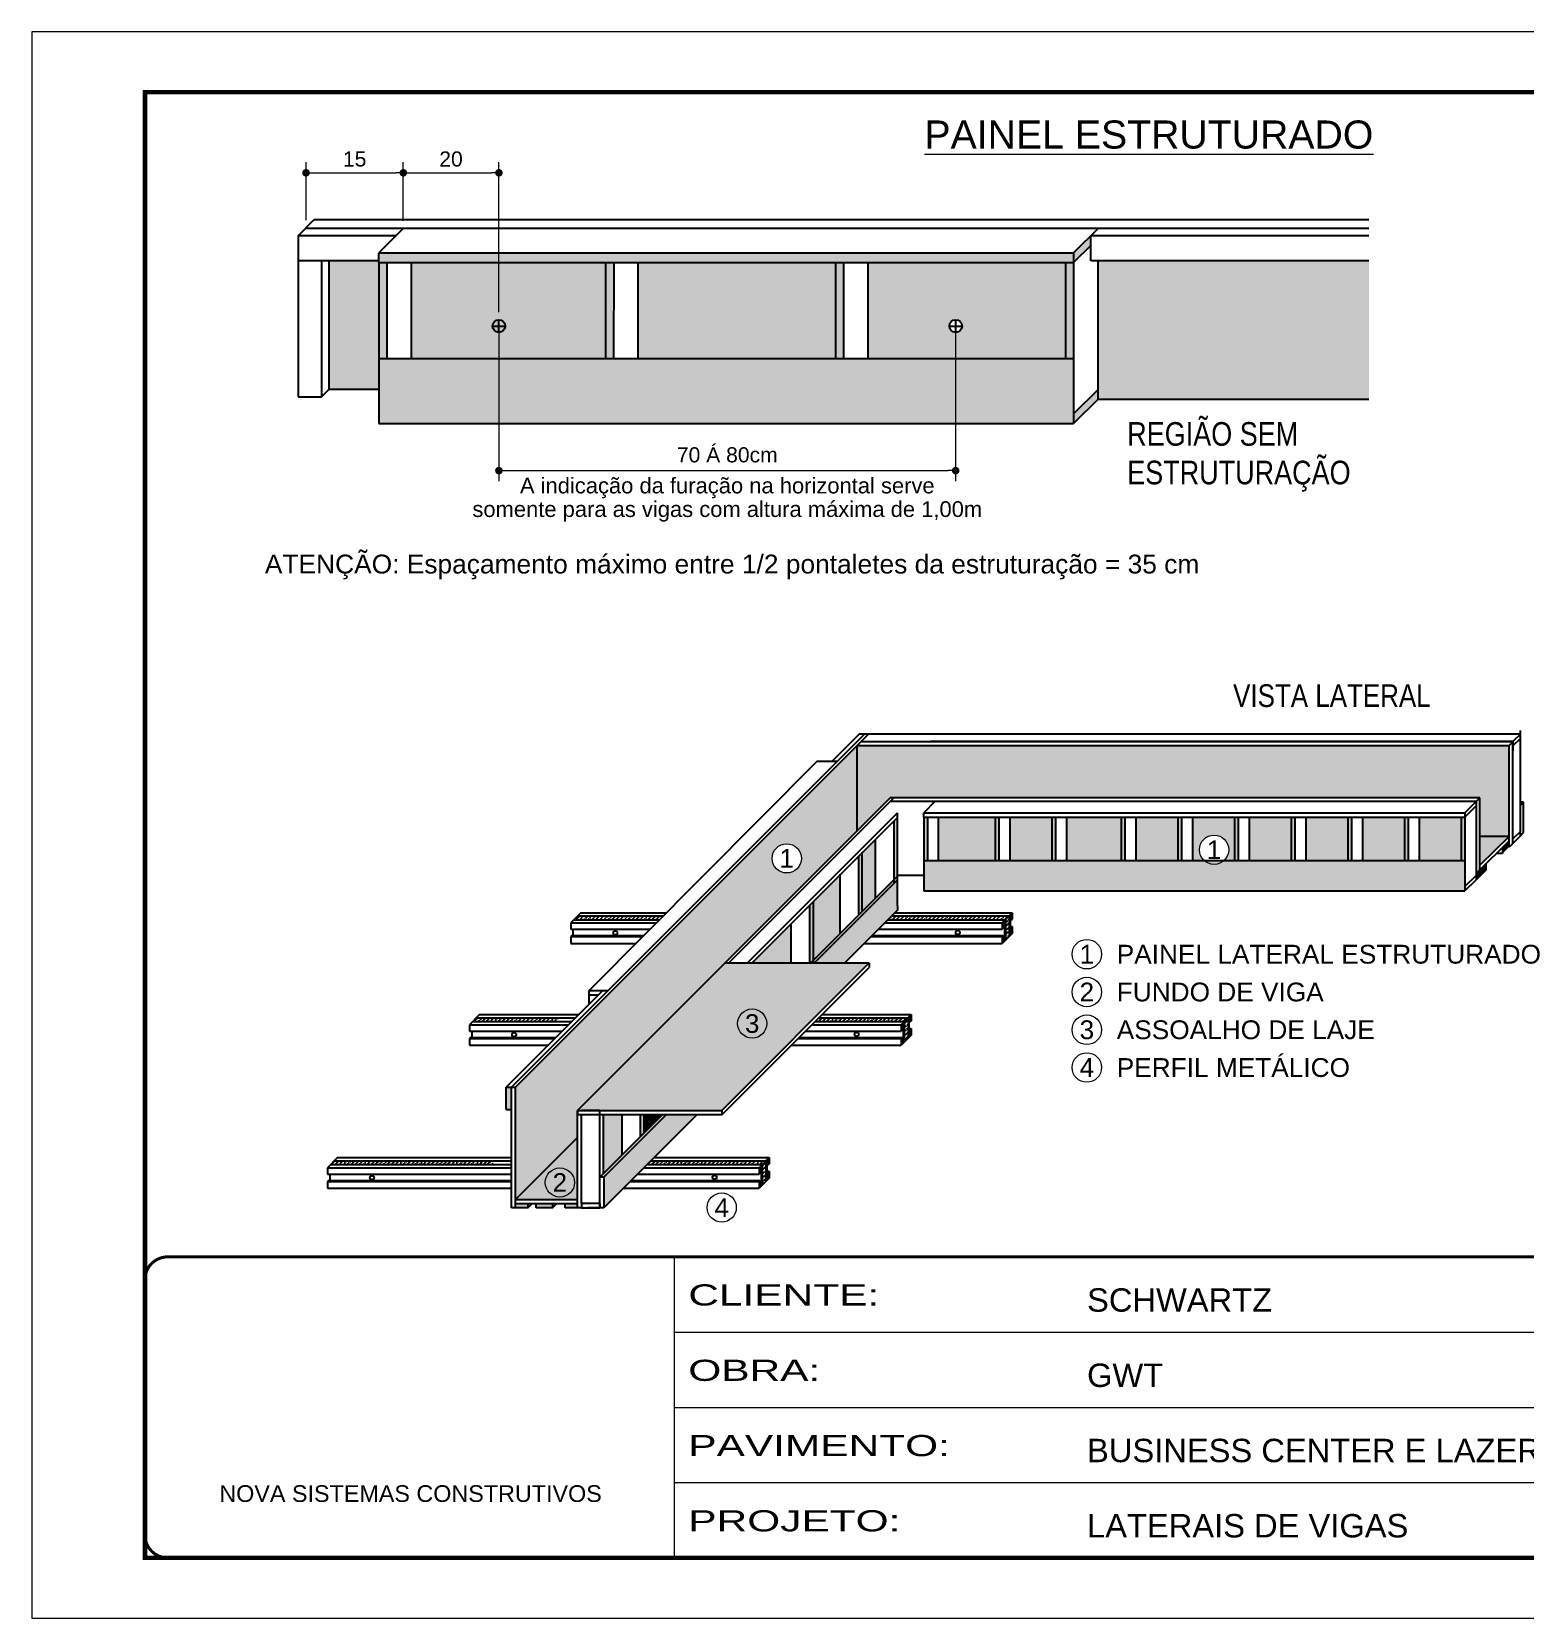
# Model space of a CAD drawing. Extents: x 2603 to 22413, y 1253 to 30260.
# Drawn here: x 17923 to 18912, y 28819 to 29869 of the extents above; entities that cross this region are included whole.
import ezdxf
from ezdxf.enums import TextEntityAlignment as Align

# ---------------------------------------------------------------- set-up
doc = ezdxf.new("R2010")
doc.units = 0
doc.linetypes.add('CONTINUO', pattern=[0])
doc.linetypes.add('DASHED', pattern=[0.75, 0.5, -0.25])
for name, color, linetype, lineweight in [('CARIMBO', 255, 'Continuous', 9), ('Demarcação 1', 251, 'Continuous', 9), ('Folhas', 255, 'Continuous', 9), ('SARRAFO DE PRESSAO', 251, 'DASHED', 9)]:
    doc.layers.add(name, color=color, linetype=linetype, lineweight=lineweight)
doc.layers.add('COTA', color=241, linetype='Continuous')
doc.layers.add('Demarcação 2', color=7, linetype='Continuous', lineweight=9, true_color=0xe0e0e0)
doc.styles.add('ARIAL', font='arial.ttf')
doc.styles.add('CESAR1', font='arial.ttf', dxfattribs={"oblique": 15})
doc.styles.get("Standard").update_dxf_attribs({"font": 'arial.ttf'})
doc.styles.add('Tecnologia', font='')
doc.styles.add('texto', font='ARIALN.TTF')
doc.styles.get('Tecnologia').set_extended_font_data('Forgotten Futurist')
doc.dimstyles.new('1x', dxfattribs={"dimtxt": 10, "dimasz": 5, "dimexe": 7, "dimexo": 5, "dimgap": 4, "dimtad": 1, "dimdec": 1, "dimdsep": 46, "dimtxsty": 'Standard', "dimblk": 'DOT', "dimcen": 0.09, "dimclrd": 4, "dimclre": 4, "dimclrt": 2, "dimadec": 0, "dimazin": 2, "dimtfac": 1, "dimtdec": 1, "dimtmove": 0, "dimatfit": 3, "dimldrblk": 'DOT', "dimfxl": 1, "dimtolj": 1, "dimtzin": 0, "dimlwd": 9, "dimlwe": 9, "dimarcsym": 0})
pattern_1 = [(45, (15701.884, 77508.4651), (0.99436891, 3.64601934), [4.6875, -0.9375, 0, -0.9375])]

# ---------------------------------------------------------------- blocks, each defined once
blk = doc.blocks.new('9999999999')
at = {"color": 30, "linetype": 'CONTINUO'}
for p, q in [((98564.6, 34230.2), (98564.6, 34429.4)), ((98564.6, 34379.6), (99584, 34379.6)), ((98564.6, 34329.8), (99488, 34329.8)), ((98564.6, 34280), (99488, 34280))]:
    blk.add_line(p, q, dxfattribs=at)
at = {"color": 30, "linetype": 'CONTINUO', "const_width": 2}
blk.add_lwpolyline([(99584, 34230.2), (99584, 34414.4, 0.414214), (99569, 34429.4), (98229, 34429.4, 0.414214), (98214, 34414.4), (98214, 34245.2, 0.414214), (98229, 34230.2), (99584, 34230.2)], format="xyb", dxfattribs=at)
at = {"layer": 'Folhas'}
blk.add_lwpolyline([(98139, 34190.2), (99624, 34190.2), (99624, 35240.2), (98139, 35240.2)], close=True, dxfattribs=at)
at = {"layer": 'Folhas', "color": 30, "const_width": 3}
blk.add_lwpolyline([(98214, 34230.2), (99584, 34230.2), (99584, 35200.2), (98214, 35200.2)], close=True, dxfattribs=at)
at = {"color": 7, "linetype": 'Continuous', "ltscale": 5, "style": 'ARIAL'}
for s, height, p in [('SCHWARTZ', 15.48, (98837.7, 34393.1)), ('GWT', 15.48, (98837.7, 34343.3)), ('BUSINESS CENTER E LAZER - PROJEÇÃO', 15.483, (98837.7, 34293.5)), ('NOVA SISTEMAS CONSTRUTIVOS', 11.059, (98263.2, 34267.2)), ('LATERAIS DE VIGAS', 15.483, (98837.7, 34243.7))]:
    blk.add_text(s, height=height, dxfattribs=at).set_placement(p)
at = {"layer": 'Folhas', "color": 7, "style": 'Tecnologia', "width": 1.5}
for s, p in [('CLIENTE:', (98573.7, 34397.2)), ('OBRA:', (98573.7, 34347.3)), ('PAVIMENTO:', (98573.7, 34297.5)), ('PROJETO:', (98573.7, 34247.7))]:
    blk.add_text(s, height=14, dxfattribs=at).set_placement(p)
blk = doc.blocks.new('_Dot')
at = {"color": 0, "linetype": 'ByBlock', "lineweight": -2}
blk.add_line((-0.5, 0), (-1, 0), dxfattribs=at)
at = {"color": 0, "linetype": 'ByBlock', "const_width": 0.5}
blk.add_lwpolyline([(-0.25, 0, 1), (0.25, 0, 1)], format="xyb", close=True, dxfattribs=at)
blk = doc.blocks.new('*D651')
at = {"layer": 'COTA', "color": 4, "lineweight": 9, "transparency": 16777216}
for p, q in [((18104.5, 29744.4), (18104.5, 29782.8)), ((18168.9, 29744), (18168.9, 29782.8)), ((18109.5, 29775.8), (18163.9, 29775.8))]:
    blk.add_line(p, q, dxfattribs=at)
at = {"layer": 'Defpoints', "color": 0, "transparency": 16777216}
for p in [(18168.9, 29775.8), (18104.5, 29739.4), (18168.9, 29739)]:
    blk.add_point(p, dxfattribs=at)
at = {"layer": 'COTA', "color": 4, "lineweight": 9, "transparency": 16777216, "xscale": 5, "yscale": 5, "zscale": 5, "rotation": 180}
blk.add_blockref('_Dot', (18104.5, 29775.8), dxfattribs=at)
at = {"layer": 'COTA', "color": 4, "lineweight": 9, "transparency": 16777216, "xscale": 5, "yscale": 5, "zscale": 5}
blk.add_blockref('_Dot', (18168.9, 29775.8), dxfattribs=at)
at = {"layer": 'COTA', "color": 2, "transparency": 16777216, "insert": (18136.7, 29784.9), "char_height": 10, "attachment_point": 5}
blk.add_mtext('\\A1;15', dxfattribs=at)
blk = doc.blocks.new('*D652')
at = {"layer": 'COTA', "color": 4, "lineweight": 9, "transparency": 16777216}
for p, q in [((18168.9, 29744), (18168.9, 29782.8)), ((18232.2, 29683.5), (18232.2, 29782.8)), ((18173.9, 29775.8), (18227.2, 29775.8))]:
    blk.add_line(p, q, dxfattribs=at)
at = {"layer": 'Defpoints', "color": 0, "transparency": 16777216}
for p in [(18232.2, 29775.8), (18168.9, 29739), (18232.2, 29678.5)]:
    blk.add_point(p, dxfattribs=at)
at = {"layer": 'COTA', "color": 4, "lineweight": 9, "transparency": 16777216, "xscale": 5, "yscale": 5, "zscale": 5, "rotation": 180}
blk.add_blockref('_Dot', (18168.9, 29775.8), dxfattribs=at)
at = {"layer": 'COTA', "color": 4, "lineweight": 9, "transparency": 16777216, "xscale": 5, "yscale": 5, "zscale": 5}
blk.add_blockref('_Dot', (18232.2, 29775.8), dxfattribs=at)
at = {"layer": 'COTA', "color": 2, "transparency": 16777216, "insert": (18200.5, 29784.9), "char_height": 10, "attachment_point": 5}
blk.add_mtext('\\A1;20', dxfattribs=at)
blk = doc.blocks.new('*D653')
at = {"layer": 'COTA', "color": 4, "lineweight": 9, "transparency": 16777216}
for p, q in [((18232.2, 29673.5), (18232.2, 29571.7)), ((18534.6, 29673.5), (18534.6, 29571.7)), ((18237.2, 29578.7), (18529.6, 29578.7))]:
    blk.add_line(p, q, dxfattribs=at)
at = {"layer": 'Defpoints', "color": 0, "transparency": 16777216}
for p in [(18232.2, 29678.5), (18534.6, 29678.5), (18534.6, 29578.7)]:
    blk.add_point(p, dxfattribs=at)
at = {"layer": 'COTA', "color": 4, "lineweight": 9, "transparency": 16777216, "xscale": 5, "yscale": 5, "zscale": 5, "rotation": 180}
blk.add_blockref('_Dot', (18232.2, 29578.7), dxfattribs=at)
at = {"layer": 'COTA', "color": 4, "lineweight": 9, "transparency": 16777216, "xscale": 5, "yscale": 5, "zscale": 5}
blk.add_blockref('_Dot', (18534.6, 29578.7), dxfattribs=at)
at = {"layer": 'COTA', "color": 2, "transparency": 16777216, "insert": (18383.4, 29589.1), "char_height": 10, "attachment_point": 5}
blk.add_mtext('\\A1;70 Á 80cm', dxfattribs=at)

msp = doc.modelspace()

# ---------------------------------------------------------------- hatches: boundary and pattern name
for points in [[(18624.07, 29727.79), (18624.07, 29734.17), (18612.72, 29722.91), (18612.72, 29716.54)], [(18455.12, 29652.83), (18460.45, 29652.83), (18460.45, 29716.54), (18455.12, 29716.54)], [(18900.98, 29329.48), (18900.98, 29333.67), (18896.75, 29329.48), (18896.75, 29325.29)], [(18885.81, 29318.63), (18879.83, 29312.7), (18879.83, 29308.51), (18885.81, 29314.44)], [(18240.58, 29170.66), (18236.92, 29170.66), (18236.92, 29155.8), (18240.58, 29155.8)]]:
    msp.add_hatch(color=256).paths.add_polyline_path(points)
at = {"linetype": 'ByBlock', "ltscale": 2}
for points in [[(18152.56, 29652.83), (18157.88, 29652.83), (18157.88, 29716.43), (18152.56, 29716.43)], [(18612.72, 29722.91), (18152.67, 29722.91), (18152.67, 29716.54), (18612.72, 29716.54)], [(18302.74, 29652.83), (18308.06, 29652.83), (18308.06, 29716.43), (18302.74, 29716.43)], [(18910.61, 29359.27), (18908.59, 29359.27), (18908.59, 29357.03)], [(18493.69, 29305.33), (18496.04, 29307.69), (18496.04, 29349.13), (18493.69, 29346.77)], [(18513.34, 29320.57), (18515.78, 29320.57), (18515.78, 29349.29), (18513.34, 29349.29)], [(18560.62, 29320.57), (18563.05, 29320.57), (18563.05, 29349.29), (18560.62, 29349.29)], [(18598.15, 29320.57), (18600.59, 29320.57), (18600.59, 29349.29), (18598.15, 29349.29)], [(18644.08, 29320.57), (18646.52, 29320.57), (18646.52, 29349.29), (18644.08, 29349.29)], [(18681.61, 29320.57), (18684.05, 29320.57), (18684.05, 29349.29), (18681.61, 29349.29)], [(18719.15, 29320.57), (18721.59, 29320.57), (18721.59, 29349.29), (18719.15, 29349.29)], [(18756.68, 29320.57), (18759.12, 29320.57), (18759.12, 29349.29), (18756.68, 29349.29)], [(18794.21, 29320.57), (18796.65, 29320.57), (18796.65, 29349.29), (18794.22, 29349.29)], [(18831.75, 29320.57), (18834.19, 29320.57), (18834.19, 29349.29), (18831.75, 29349.29)], [(18869.28, 29320.57), (18871.72, 29320.57), (18871.72, 29349.29), (18869.28, 29349.29)], [(18470.35, 29284.47), (18472.7, 29286.83), (18472.7, 29326.12), (18470.35, 29323.77)], [(18493.8, 29305.44), (18493.8, 29307.92), (18440.4, 29254.52), (18440.4, 29252.63), (18440.99, 29252.63)], [(18440.29, 29293.38), (18437.94, 29291.03), (18437.94, 29252.53), (18440.29, 29252.53)], [(18343.13, 29152.5), (18340.56, 29152.5), (18299.1, 29111.05), (18301.67, 29111.05)], [(18325.92, 29137.86), (18328.27, 29140.21), (18328.27, 29152.4), (18325.92, 29152.4)]]:
    msp.add_hatch(color=256, dxfattribs=at).paths.add_polyline_path(points)
h = msp.add_hatch(color=256)
h.paths.add_polyline_path([(18612.72, 29616.28), (18612.72, 29609.91), (18628.95, 29626), (18628.95, 29632.38)])
h.paths.add_polyline_path([(18607.4, 29652.82), (18612.72, 29652.82), (18612.72, 29716.54), (18607.4, 29716.54)])
at = {"linetype": 'Continuous', "ltscale": 1.5}
h = msp.add_hatch(dxfattribs=at)
h.set_pattern_fill('ANSI36', color=256, scale=15, style=0)
h.set_pattern_definition(pattern_1)
h.paths.add_polyline_path([(18284.35, 29283.95), (18281.85, 29281.45), (18338.41, 29281.45), (18340.9, 29283.95)])
h = msp.add_hatch(dxfattribs=at)
h.set_pattern_fill('ANSI36', color=256, scale=15, style=0)
h.set_pattern_definition(pattern_1)
h.paths.add_polyline_path([(18570.04, 29283.95), (18492.31, 29283.95), (18489.8, 29281.45), (18567.54, 29281.45)])
h.paths.add_polyline_path([(18570.04, 29283.95), (18567.54, 29281.45), (18567.54, 29267.84), (18570.04, 29270.34)])
h = msp.add_hatch(dxfattribs=at)
h.set_pattern_fill('ANSI36', color=256, scale=15, style=0)
h.set_pattern_definition(pattern_1)
h.paths.add_polyline_path([(18217.37, 29216.58), (18214.87, 29214.08), (18271.43, 29214.08), (18273.92, 29216.58)])
h = msp.add_hatch(dxfattribs=at)
h.set_pattern_fill('ANSI36', color=256, scale=15, style=0)
h.set_pattern_definition(pattern_1)
h.paths.add_polyline_path([(18503.06, 29216.58), (18500.56, 29214.08), (18500.56, 29200.47), (18503.06, 29202.97)])
h.paths.add_polyline_path([(18444.06, 29216.58), (18441.55, 29214.08), (18500.56, 29214.08), (18503.06, 29216.58)])
h = msp.add_hatch(dxfattribs=at)
h.set_pattern_fill('ANSI36', color=256, scale=15, style=0)
h.set_pattern_definition(pattern_1)
h.paths.add_polyline_path([(18123.3, 29121.96), (18120.79, 29119.46), (18228.26, 29119.46), (18228.26, 29121.96)])
h = msp.add_hatch(dxfattribs=at)
h.set_pattern_fill('ANSI36', color=256, scale=15, style=0)
h.set_pattern_definition(pattern_1)
h.paths.add_polyline_path([(18408.99, 29121.96), (18406.48, 29119.46), (18406.48, 29105.84), (18408.99, 29108.35)])
h.paths.add_polyline_path([(18332.88, 29121.96), (18330.38, 29119.46), (18406.48, 29119.46), (18408.99, 29121.96)])
at = {"linetype": 'ByBlock', "ltscale": 2}
h = msp.add_hatch(color=256, dxfattribs=at)
h.paths.add_polyline_path([(18251.37, 29093.67), (18243.15, 29093.67), (18243.15, 29090.75), (18251.37, 29090.75)])
h.paths.add_polyline_path([(18267.67, 29093.67), (18256.88, 29093.67), (18256.88, 29090.75), (18267.67, 29090.75)])
h.paths.add_polyline_path([(18284.22, 29093.67), (18276, 29093.67), (18276, 29090.75), (18284.22, 29090.75)])
at = {"layer": 'Demarcação 1'}
h = msp.add_hatch(color=256, dxfattribs=at)
h.paths.add_polyline_path([(18262.88, 29107.57, 1), (18282.24, 29107.57, 1)], flags=17)
h.paths.add_polyline_path([(18284.22, 29155.27), (18469.26, 29340.31), (18469.26, 29396.78), (18469.26, 29396.78), (18243.15, 29170.67), (18243.15, 29096.24), (18284.22, 29137.3)])
h.paths.add_polyline_path([(18413.08, 29322.1, -1), (18432.43, 29322.1, -1)], flags=16)
h.paths.add_polyline_path([(18264.68, 29098.31), (18280.44, 29098.31), (18280.44, 29116.87), (18264.68, 29116.87)], flags=24)
h.paths.add_polyline_path([(18414.88, 29312.85), (18430.63, 29312.85), (18430.63, 29331.41), (18414.88, 29331.41)], flags=24)
for points in [[(18469.26, 29340.31), (18491.2, 29362.25), (18881.76, 29362.25), (18881.76, 29336.62), (18900.98, 29336.62), (18900.98, 29396.78), (18469.26, 29396.78)], [(18881.76, 29336.62), (18881.76, 29317.57), (18900.98, 29336.62)]]:
    msp.add_hatch(color=256, dxfattribs=at).paths.add_polyline_path(points)
h = msp.add_hatch(color=256, dxfattribs=at)
h.paths.add_polyline_path([(18243.15, 29096.24), (18284.22, 29096.24), (18284.22, 29137.3)])
h.paths.add_polyline_path([(18262.88, 29107.57, -1), (18282.24, 29107.57, -1)], flags=16)
h.paths.add_polyline_path([(18264.68, 29098.31), (18280.44, 29098.31), (18280.44, 29116.87), (18264.68, 29116.87)], flags=24)
at = {"layer": 'Demarcação 2'}
for points in [[(18152.67, 29716.54), (18152.67, 29716.54), (18152.67, 29716.54), (18152.67, 29717.6), (18119.67, 29717.6), (18119.67, 29632.38), (18152.67, 29632.38)], [(18174.22, 29652.83), (18302.85, 29652.83), (18302.85, 29716.54), (18174.22, 29716.54)], [(18324.4, 29652.83), (18455.12, 29652.83), (18455.12, 29716.54), (18324.4, 29716.54)], [(18628.95, 29717.6), (18628.95, 29626), (18808.22, 29626), (18808.22, 29717.6)], [(18612.72, 29652.82), (18152.67, 29652.83), (18152.67, 29616.29), (18152.67, 29609.91), (18612.72, 29609.91)], [(18523.31, 29320.57), (18560.72, 29320.57), (18560.72, 29349.39), (18523.31, 29349.39)], [(18570.59, 29320.57), (18598.26, 29320.57), (18598.26, 29349.39), (18570.59, 29349.39)], [(18608.12, 29320.57), (18644.19, 29320.57), (18644.19, 29349.39), (18608.12, 29349.39)], [(18654.05, 29320.57), (18681.72, 29320.57), (18681.72, 29349.39), (18654.05, 29349.39)], [(18729.12, 29320.57), (18756.79, 29320.57), (18756.79, 29349.39), (18729.12, 29349.39)], [(18766.66, 29320.57), (18794.32, 29320.57), (18794.32, 29349.39), (18766.66, 29349.39)], [(18804.19, 29320.57), (18831.86, 29320.57), (18831.86, 29349.39), (18804.19, 29349.39)], [(18841.72, 29320.57), (18869.39, 29320.57), (18869.39, 29349.39), (18841.72, 29349.39)], [(18472.81, 29286.93), (18481.48, 29295.6), (18481.48, 29334.56), (18472.81, 29325.89)], [(18871.83, 29320.57), (18712.16, 29320.57, -0.3830345), (18699.23, 29320.57), (18513.45, 29320.57), (18513.45, 29300.57), (18871.83, 29300.57)], [(18440.4, 29254.52), (18458.14, 29272.26), (18458.14, 29311.22), (18440.4, 29293.48)], [(18496.15, 29290.71), (18496.15, 29307.79), (18440.99, 29252.63), (18460.99, 29252.63), (18496.14, 29287.79)], [(18399.55, 29252.63), (18425.73, 29252.63), (18425.73, 29278.81)], [(18301.46, 29113.4), (18313.7, 29125.65), (18313.7, 29152.5), (18301.46, 29152.5)], [(18363.43, 29152.5), (18357.94, 29152.5), (18343.13, 29152.5), (18301.67, 29111.05), (18301.67, 29090.75)], [(18328.38, 29140.32), (18340.56, 29152.5), (18328.38, 29152.5)]]:
    msp.add_hatch(color=256, dxfattribs=at).paths.add_polyline_path(points)
h = msp.add_hatch(color=256, dxfattribs=at)
h.paths.add_polyline_path([(18530.45, 29674.36, -1), (18538.81, 29674.36, -1)], flags=16)
h.paths.add_polyline_path([(18476.67, 29652.83), (18607.4, 29652.82), (18607.4, 29716.54), (18476.67, 29716.54)])
h = msp.add_hatch(color=256, dxfattribs=at)
h.paths.add_polyline_path([(18715.37, 29327.77, -1), (18696.02, 29327.77, -1)], flags=16)
h.paths.add_polyline_path([(18697.82, 29318.52), (18713.57, 29318.52), (18713.57, 29337.07), (18697.82, 29337.07)], flags=24)
h.paths.add_polyline_path([(18691.59, 29320.57), (18719.25, 29320.57), (18719.25, 29349.39), (18691.59, 29349.39)])
h = msp.add_hatch(color=256, dxfattribs=at)
h.paths.add_polyline_path([(18284.22, 29155.27), (18286.78, 29155.27), (18299.1, 29155.27), (18379.86, 29155.27), (18477.22, 29252.63), (18381.58, 29252.63)])
h.paths.add_polyline_path([(18391.96, 29203.25), (18407.82, 29203.25), (18407.82, 29222.14), (18391.96, 29222.14)], flags=24)

# ---------------------------------------------------------------- linework, layer by layer
at = {"linetype": 'ByBlock', "ltscale": 2}
for p, q in [((18099.24, 29734.17), (18109.68, 29744.61)), ((18168.89, 29739.01), (18152.67, 29722.91)), ((18628.95, 29739.01), (18612.72, 29722.91)), ((18099.24, 29734.17), (18099.24, 29717.6)), ((18624.07, 29727.79), (18612.72, 29716.54)), ((18624.07, 29717.6), (18624.07, 29734.17)), ((18099.24, 29717.6), (18099.24, 29627.54)), ((18114.84, 29717.6), (18114.84, 29627.54)), ((18119.67, 29717.6), (18119.67, 29632.38)), ((18152.67, 29722.91), (18612.72, 29722.91)), ((18152.67, 29716.54), (18152.67, 29722.91)), ((18152.67, 29716.54), (18152.67, 29609.91)), ((18152.67, 29716.54), (18152.67, 29616.29)), ((18152.67, 29716.54), (18612.72, 29716.54)), ((18157.99, 29716.54), (18157.99, 29652.83)), ((18174.22, 29652.83), (18174.22, 29716.54)), ((18302.85, 29716.54), (18302.85, 29652.83)), ((18308.18, 29716.54), (18308.17, 29652.83)), ((18324.4, 29652.83), (18324.4, 29716.54)), ((18455.12, 29716.54), (18455.12, 29652.83)), ((18460.45, 29716.54), (18460.45, 29652.83)), ((18476.67, 29652.83), (18476.67, 29716.54)), ((18607.4, 29716.54), (18607.4, 29652.82)), ((18612.72, 29722.91), (18612.72, 29609.91)), ((18628.95, 29626), (18628.95, 29717.6)), ((18114.84, 29627.54), (18119.67, 29632.38)), ((18152.67, 29632.38), (18119.67, 29632.38)), ((18152.67, 29632.38), (18119.67, 29632.38)), ((18628.95, 29632.38), (18612.72, 29616.28)), ((18628.95, 29626), (18612.72, 29609.91)), ((18908.59, 29401.48), (18903.54, 29396.47)), ((18384.15, 29252.63), (18493.76, 29362.25)), ((18520.87, 29359.68), (18513.45, 29352.31)), ((18879.26, 29359.68), (18871.83, 29352.31)), ((18879.26, 29359.68), (18881.76, 29362.25)), ((18879.26, 29359.68), (18879.26, 29307.94)), ((18908.59, 29357.03), (18910.61, 29359.27)), ((18910.61, 29359.27), (18908.59, 29359.27)), ((18910.61, 29339.27), (18910.61, 29359.27)), ((18496.15, 29290.71), (18496.15, 29349.23)), ((18513.45, 29352.31), (18871.83, 29352.31)), ((18513.45, 29349.39), (18513.45, 29352.31)), ((18513.45, 29349.39), (18871.83, 29349.39)), ((18513.45, 29349.39), (18513.45, 29300.57)), ((18513.45, 29349.39), (18513.45, 29320.57)), ((18515.88, 29349.39), (18515.88, 29320.57)), ((18523.31, 29320.57), (18523.31, 29349.39)), ((18560.72, 29349.39), (18560.72, 29320.57)), ((18563.16, 29349.39), (18563.16, 29320.57)), ((18570.59, 29320.57), (18570.59, 29349.39)), ((18598.26, 29349.39), (18598.26, 29320.57)), ((18600.69, 29349.39), (18600.69, 29320.57)), ((18608.12, 29320.57), (18608.12, 29349.39)), ((18644.19, 29349.39), (18644.19, 29320.57)), ((18646.63, 29349.39), (18646.63, 29320.57)), ((18654.05, 29320.57), (18654.05, 29349.39)), ((18681.72, 29349.39), (18681.72, 29320.57)), ((18684.16, 29349.39), (18684.16, 29320.57)), ((18691.59, 29320.57), (18691.59, 29349.39)), ((18719.25, 29349.39), (18719.25, 29320.57)), ((18721.69, 29349.39), (18721.69, 29320.57)), ((18729.12, 29320.57), (18729.12, 29349.39)), ((18756.79, 29349.39), (18756.79, 29320.57)), ((18759.23, 29349.39), (18759.23, 29320.57)), ((18766.66, 29320.57), (18766.66, 29349.39)), ((18794.32, 29349.39), (18794.32, 29320.57)), ((18796.76, 29349.39), (18796.76, 29320.57)), ((18804.19, 29320.57), (18804.19, 29349.39)), ((18831.86, 29349.39), (18831.86, 29320.57)), ((18834.29, 29349.39), (18834.29, 29320.57)), ((18841.72, 29320.57), (18841.72, 29349.39)), ((18869.39, 29349.39), (18869.39, 29320.57)), ((18879.26, 29356.76), (18871.83, 29349.39)), ((18871.83, 29352.31), (18871.83, 29349.39)), ((18871.83, 29349.39), (18871.83, 29300.57)), ((18493.8, 29305.44), (18493.8, 29346.88)), ((18908.59, 29337.03), (18900.98, 29329.48)), ((18908.59, 29337.03), (18910.61, 29339.27)), ((18481.48, 29295.6), (18481.48, 29334.56)), ((18470.46, 29284.58), (18470.46, 29323.87)), ((18472.81, 29286.93), (18472.81, 29326.23)), ((18496.15, 29310.27), (18438.51, 29252.63)), ((18458.14, 29272.26), (18458.14, 29311.55)), ((18513.45, 29310.86), (18496.15, 29310.86)), ((18879.26, 29310.86), (18871.83, 29303.49)), ((18879.26, 29307.94), (18871.83, 29300.57)), ((18885.81, 29314.44), (18875.43, 29304.14)), ((18881.76, 29310.42), (18879.26, 29307.94)), ((18286.42, 29286.02), (18342.96, 29286.02)), ((18438.05, 29252.63), (18438.05, 29291.13)), ((18440.4, 29252.63), (18440.4, 29293.48)), ((18494.38, 29286.02), (18572.11, 29286.02)), ((18496.15, 29290.71), (18496.14, 29287.79)), ((18279.78, 29279.38), (18279.78, 29275.19)), ((18279.78, 29279.38), (18323.02, 29279.38)), ((18279.78, 29279.38), (18336.36, 29279.38)), ((18279.78, 29275.19), (18332.19, 29275.19)), ((18281.22, 29275.19), (18281.22, 29270.96)), ((18281.85, 29281.45), (18338.41, 29281.45)), ((18284.35, 29283.95), (18340.9, 29283.95)), ((18483.54, 29275.19), (18565.47, 29275.19)), ((18487.74, 29279.38), (18565.47, 29279.38)), ((18489.8, 29281.45), (18567.54, 29281.45)), ((18492.31, 29283.95), (18570.04, 29283.95)), ((18565.47, 29279.38), (18565.47, 29275.19)), ((18566.11, 29279.1), (18566.11, 29275.83)), ((18566.91, 29279.91), (18566.91, 29267.98)), ((18567.54, 29281.45), (18567.54, 29267.84)), ((18570.04, 29283.95), (18570.04, 29270.34)), ((18570.67, 29283.66), (18570.67, 29271.74)), ((18570.67, 29281.21), (18571.49, 29281.21)), ((18570.67, 29276.96), (18572.11, 29276.96)), ((18570.67, 29276.34), (18571.49, 29276.34)), ((18571.49, 29284.48), (18571.49, 29281.21)), ((18571.49, 29276.34), (18571.49, 29272.56)), ((18279.78, 29270.32), (18327.35, 29270.32)), ((18279.78, 29265.77), (18309.49, 29265.77)), ((18279.78, 29265.77), (18322.82, 29265.77)), ((18280.42, 29270.96), (18327.98, 29270.96)), ((18474.12, 29265.77), (18565.47, 29265.77)), ((18478.67, 29270.32), (18565.47, 29270.32)), ((18479.31, 29270.96), (18566.11, 29270.96)), ((18566.11, 29267.98), (18566.91, 29267.98)), ((18570.67, 29272.56), (18571.49, 29272.56)), ((18477.34, 29252.63), (18477.34, 29249.87)), ((18291.92, 29225.66), (18291.92, 29234.68)), ((18291.92, 29231.76), (18298.02, 29231.76)), ((18212.8, 29212.01), (18256.04, 29212.01)), ((18212.8, 29212.01), (18278.27, 29212.01)), ((18212.8, 29212.01), (18212.8, 29207.82)), ((18214.87, 29214.08), (18280.33, 29214.08)), ((18217.37, 29216.58), (18282.84, 29216.58)), ((18219.44, 29218.65), (18284.91, 29218.65)), ((18439.46, 29212.01), (18498.49, 29212.01)), ((18441.53, 29214.08), (18500.56, 29214.08)), ((18444.04, 29216.58), (18503.06, 29216.58)), ((18446.11, 29218.65), (18505.13, 29218.65)), ((18498.49, 29212.01), (18498.49, 29207.82)), ((18499.13, 29211.73), (18499.13, 29208.46)), ((18499.93, 29212.54), (18499.93, 29200.62)), ((18500.56, 29214.08), (18500.56, 29200.47)), ((18503.06, 29216.58), (18503.06, 29202.97)), ((18503.69, 29216.29), (18503.69, 29204.37)), ((18503.69, 29213.84), (18504.51, 29213.84)), ((18504.51, 29217.11), (18504.51, 29213.84)), ((18212.8, 29207.82), (18274.07, 29207.82)), ((18212.8, 29202.95), (18269.2, 29202.95)), ((18213.44, 29203.59), (18269.84, 29203.59)), ((18214.24, 29207.82), (18214.24, 29203.59)), ((18430.4, 29202.95), (18498.49, 29202.95)), ((18431.04, 29203.59), (18499.13, 29203.59)), ((18435.27, 29207.82), (18498.49, 29207.82)), ((18499.13, 29200.62), (18499.93, 29200.62)), ((18503.69, 29209.59), (18505.13, 29209.59)), ((18503.69, 29208.97), (18504.51, 29208.97)), ((18503.69, 29205.19), (18504.51, 29205.19)), ((18504.51, 29208.97), (18504.51, 29205.19)), ((18212.8, 29198.4), (18242.51, 29198.4)), ((18212.8, 29198.4), (18264.65, 29198.4)), ((18425.85, 29198.4), (18498.49, 29198.4)), ((18236.92, 29155.8), (18236.92, 29170.66)), ((18240.58, 29170.67), (18243.15, 29170.67)), ((18236.92, 29155.8), (18240.58, 29155.8)), ((18284.22, 29155.27), (18286.78, 29155.27)), ((18290, 29152.5), (18357.94, 29152.5)), ((18299.1, 29093.67), (18299.1, 29152.5)), ((18301.46, 29113.4), (18301.46, 29152.37)), ((18313.7, 29125.65), (18313.7, 29152.5)), ((18326.02, 29137.97), (18326.02, 29152.5)), ((18328.38, 29140.32), (18328.38, 29152.5)), ((18379.86, 29155.27), (18379.86, 29152.5)), ((18118.72, 29117.39), (18214.93, 29117.39)), ((18118.72, 29117.39), (18240.58, 29117.39)), ((18118.72, 29117.39), (18118.72, 29113.2)), ((18120.79, 29119.46), (18240.58, 29119.46)), ((18123.3, 29121.96), (18240.58, 29121.96)), ((18125.37, 29124.03), (18240.58, 29124.03)), ((18328.31, 29117.39), (18404.41, 29117.39)), ((18330.38, 29119.46), (18406.48, 29119.46)), ((18332.88, 29121.96), (18408.99, 29121.96)), ((18334.95, 29124.03), (18411.06, 29124.03)), ((18404.41, 29117.39), (18404.41, 29113.2)), ((18405.05, 29117.11), (18405.05, 29113.83)), ((18405.86, 29117.92), (18405.86, 29105.99)), ((18406.48, 29119.46), (18406.48, 29105.84)), ((18408.99, 29121.96), (18408.99, 29108.35)), ((18409.61, 29121.67), (18409.61, 29109.75)), ((18409.61, 29119.21), (18410.43, 29119.21)), ((18410.43, 29122.49), (18410.43, 29119.21)), ((18118.72, 29113.2), (18240.58, 29113.2)), ((18118.72, 29108.33), (18240.58, 29108.33)), ((18119.36, 29108.96), (18240.58, 29108.96)), ((18120.17, 29113.2), (18120.17, 29108.96)), ((18319.25, 29108.33), (18404.41, 29108.33)), ((18319.89, 29108.96), (18405.05, 29108.96)), ((18324.12, 29113.2), (18404.41, 29113.2)), ((18409.61, 29114.97), (18411.06, 29114.97)), ((18409.61, 29114.34), (18410.43, 29114.34)), ((18409.61, 29110.57), (18410.43, 29110.57)), ((18410.43, 29114.34), (18410.43, 29110.57)), ((18118.72, 29103.78), (18214.93, 29103.78)), ((18118.72, 29103.78), (18240.58, 29103.78)), ((18314.7, 29103.78), (18404.41, 29103.78)), ((18405.05, 29105.99), (18405.86, 29105.99)), ((18299.1, 29093.67), (18299.1, 29090.75))]:
    msp.add_line(p, q, dxfattribs=at)
for p, q in [((18808.22, 29739.01), (18104.07, 29739.01)), ((18808.22, 29744.61), (18109.68, 29744.61)), ((18164.02, 29734.17), (18099.24, 29734.17)), ((18808.22, 29734.17), (18624.07, 29734.17)), ((18152.67, 29717.6), (18099.24, 29717.6)), ((18808.22, 29717.6), (18624.07, 29717.6)), ((18152.54, 29652.83), (18612.72, 29652.82)), ((18099.24, 29627.54), (18114.84, 29627.54)), ((18152.67, 29609.91), (18612.72, 29609.91)), ((18474.31, 29404.4), (18240.58, 29170.67)), ((18476.88, 29404.4), (18243.15, 29170.67)), ((18470.65, 29404.4), (18452.56, 29386.3)), ((18908.59, 29404.4), (18470.65, 29404.4)), ((18908.59, 29404.4), (18903.54, 29399.35)), ((18908.59, 29339.27), (18908.59, 29406.63)), ((18908.59, 29337.03), (18908.59, 29404.4)), ((18469.26, 29396.78), (18900.98, 29396.78)), ((18469.26, 29396.78), (18469.26, 29340.31)), ((18471.83, 29399.35), (18903.54, 29399.35)), ((18903.54, 29399.35), (18517.93, 29399.35)), ((18903.54, 29399.35), (18900.98, 29396.78)), ((18900.98, 29329.48), (18900.98, 29396.78)), ((18903.54, 29332.03), (18903.54, 29399.35)), ((18903.54, 29399.35), (18903.54, 29393.19)), ((18442.66, 29386.3), (18291.92, 29234.68)), ((18456.22, 29386.3), (18442.66, 29386.3)), ((18491.2, 29362.25), (18284.22, 29155.27)), ((18881.76, 29362.25), (18491.2, 29362.25)), ((18879.26, 29359.68), (18491.2, 29359.68)), ((18881.76, 29310.42), (18881.76, 29362.25)), ((18396.47, 29252.63), (18496.15, 29352.31)), ((18399.55, 29252.63), (18496.15, 29349.23)), ((18496.15, 29300.57), (18496.15, 29352.31)), ((18908.59, 29339.95), (18903.54, 29334.91)), ((18900.98, 29333.67), (18879.83, 29312.7)), ((18900.98, 29336.62), (18881.76, 29317.57)), ((18896.75, 29329.48), (18896.75, 29325.29)), ((18513.45, 29320.57), (18871.83, 29320.57)), ((18885.81, 29314.44), (18885.81, 29318.63)), ((18896.75, 29325.29), (18892.52, 29325.29)), ((18496.14, 29307.79), (18440.99, 29252.63)), ((18513.45, 29300.57), (18871.83, 29300.57)), ((18286.42, 29286.02), (18279.78, 29279.38)), ((18496.14, 29287.79), (18460.99, 29252.63)), ((18572.11, 29286.02), (18565.47, 29279.38)), ((18425.73, 29252.63), (18425.73, 29278.81)), ((18566.11, 29275.83), (18565.47, 29275.19)), ((18566.91, 29279.91), (18566.11, 29279.1)), ((18571.49, 29284.48), (18570.67, 29283.66)), ((18572.11, 29281.83), (18571.49, 29281.21)), ((18572.11, 29276.96), (18571.49, 29276.34)), ((18572.11, 29272.41), (18565.47, 29265.77)), ((18566.91, 29267.98), (18566.11, 29267.18)), ((18571.49, 29272.56), (18570.67, 29271.74)), ((18379.86, 29155.27), (18477.22, 29252.63)), ((18379.98, 29152.5), (18477.34, 29249.87)), ((18477.34, 29252.63), (18381.58, 29252.63)), ((18300.94, 29234.68), (18236.92, 29170.67)), ((18291.92, 29234.68), (18304.6, 29234.68)), ((18219.44, 29218.65), (18212.8, 29212.01)), ((18505.13, 29218.65), (18498.49, 29212.01)), ((18499.93, 29212.54), (18499.13, 29211.73)), ((18504.51, 29217.11), (18503.69, 29216.29)), ((18505.13, 29214.46), (18504.51, 29213.84)), ((18499.13, 29208.46), (18498.49, 29207.82)), ((18505.13, 29205.04), (18498.49, 29198.4)), ((18499.93, 29200.62), (18499.13, 29199.81)), ((18504.51, 29205.19), (18503.69, 29204.37)), ((18505.13, 29209.59), (18504.51, 29208.97)), ((18236.92, 29170.66), (18240.58, 29170.66)), ((18240.58, 29093.67), (18240.58, 29170.67)), ((18243.15, 29090.75), (18243.15, 29170.67)), ((18284.22, 29090.75), (18284.22, 29155.27)), ((18284.22, 29155.27), (18379.86, 29155.27)), ((18284.22, 29155.27), (18284.22, 29152.5)), ((18284.22, 29152.5), (18291.13, 29152.5)), ((18299.1, 29155.27), (18286.78, 29155.27)), ((18286.78, 29093.67), (18286.78, 29152.5)), ((18286.78, 29152.5), (18286.78, 29152.19)), ((18299.1, 29090.75), (18299.1, 29155.27)), ((18340.56, 29152.5), (18299.1, 29111.05)), ((18363.43, 29152.5), (18301.67, 29090.75)), ((18343.13, 29152.5), (18301.67, 29111.05)), ((18357.94, 29152.5), (18379.98, 29152.5)), ((18284.22, 29137.3), (18243.15, 29096.24)), ((18125.37, 29124.03), (18118.72, 29117.39)), ((18411.06, 29124.03), (18404.41, 29117.39)), ((18405.86, 29117.92), (18405.05, 29117.11)), ((18410.43, 29122.49), (18409.61, 29121.67)), ((18411.06, 29119.84), (18410.43, 29119.21)), ((18301.67, 29111.05), (18299.1, 29111.05)), ((18301.67, 29111.05), (18301.67, 29090.75)), ((18405.05, 29113.83), (18404.41, 29113.2)), ((18411.06, 29110.42), (18404.41, 29103.78)), ((18410.43, 29110.57), (18409.61, 29109.75)), ((18411.06, 29114.97), (18410.43, 29114.34)), ((18243.15, 29096.24), (18284.22, 29096.24)), ((18405.86, 29105.99), (18405.05, 29105.19)), ((18240.58, 29090.75), (18240.58, 29093.67)), ((18251.37, 29090.75), (18240.58, 29090.75)), ((18243.15, 29093.67), (18284.22, 29093.67)), ((18243.15, 29093.67), (18251.37, 29093.67)), ((18251.37, 29093.67), (18251.37, 29090.75)), ((18251.37, 29090.75), (18254.29, 29093.67)), ((18256.88, 29093.67), (18267.67, 29093.67)), ((18256.88, 29090.75), (18256.88, 29093.67)), ((18267.67, 29090.75), (18256.88, 29090.75)), ((18267.67, 29090.75), (18270.59, 29093.67)), ((18267.67, 29093.67), (18267.67, 29090.75)), ((18276, 29093.67), (18284.22, 29093.67)), ((18276, 29090.75), (18276, 29093.67)), ((18286.78, 29090.75), (18276, 29090.75)), ((18286.78, 29093.67), (18286.78, 29090.75)), ((18299.1, 29093.67), (18286.78, 29093.67)), ((18286.78, 29090.75), (18299.1, 29090.75)), ((18301.67, 29090.75), (18290.88, 29090.75))]:
    msp.add_line(p, q)
at = {"linetype": 'Continuous', "ltscale": 1.5}
for p, q in [((18227.99, 29674.36), (18236.36, 29674.36)), ((18232.17, 29670.18), (18232.17, 29678.54)), ((18530.45, 29674.36), (18538.81, 29674.36)), ((18534.63, 29670.18), (18534.63, 29678.54)), ((18628.95, 29626), (18808.22, 29626))]:
    msp.add_line(p, q, dxfattribs=at)
at = {"color": 0}
msp.add_line((18900.98, 29336.62), (18881.76, 29336.62), dxfattribs=at)
at = {"ltscale": 2}
for p, q in [((18572.11, 29286.02), (18572.11, 29281.83)), ((18572.11, 29276.96), (18572.11, 29272.41)), ((18280.42, 29270.96), (18279.78, 29270.32)), ((18279.78, 29270.32), (18279.78, 29265.77)), ((18566.11, 29270.96), (18565.47, 29270.32)), ((18565.47, 29270.32), (18565.47, 29265.77)), ((18566.11, 29270.96), (18566.11, 29267.18)), ((18505.13, 29218.65), (18505.13, 29214.46)), ((18213.44, 29203.59), (18212.8, 29202.95)), ((18212.8, 29202.95), (18212.8, 29198.4)), ((18499.13, 29203.59), (18498.49, 29202.95)), ((18498.49, 29202.95), (18498.49, 29198.4)), ((18499.13, 29203.59), (18499.13, 29199.81)), ((18505.13, 29209.59), (18505.13, 29205.04)), ((18411.06, 29124.03), (18411.06, 29119.84)), ((18119.36, 29108.96), (18118.72, 29108.33)), ((18118.72, 29108.33), (18118.72, 29103.78)), ((18405.05, 29108.96), (18404.41, 29108.33)), ((18404.41, 29108.33), (18404.41, 29103.78)), ((18405.05, 29108.96), (18405.05, 29105.19)), ((18411.06, 29114.97), (18411.06, 29110.42))]:
    msp.add_line(p, q, dxfattribs=at)
at = {"linetype": 'Continuous', "ltscale": 1.5}
for centre in [(18232.17, 29674.36), (18534.63, 29674.36)]:
    msp.add_circle(centre, 4.18, dxfattribs=at)
at = {"linetype": 'ByBlock', "ltscale": 2}
for centre in [(18309.23, 29272.8), (18536.01, 29272.99), (18242.25, 29205.43), (18469.03, 29205.62), (18148.18, 29110.81), (18374.96, 29111)]:
    msp.add_circle(centre, 1.38, dxfattribs=at)
at = {"layer": 'CARIMBO'}
for centre, radius in [((18705.69, 29327.77), 9.68), ((18422.75, 29322.1), 9.68), ((18621.48, 29258.66), 9.77), ((18621.48, 29233.66), 9.77), ((18399.89, 29212.78), 9.68), ((18621.48, 29208.66), 9.77), ((18621.48, 29183.66), 9.77), ((18272.56, 29107.57), 9.68), ((18379.71, 29091.01), 9.68)]:
    msp.add_circle(centre, radius, dxfattribs=at)

# ---------------------------------------------------------------- block references
at = {"layer": 'SARRAFO DE PRESSAO', "color": 6, "linetype": 'ByBlock'}
msp.add_blockref('9999999999', (-80216.1, -5371.03), dxfattribs=at)

# ---------------------------------------------------------------- texts
at = {"layer": 'CARIMBO', "linetype": 'Continuous', "ltscale": 2, "style": 'ARIAL'}
msp.add_text('%%UPAINEL ESTRUTURADO', height=18.59, dxfattribs=at).set_placement((18662.54, 29791.85), align=Align.CENTER)
at = {"layer": 'CARIMBO', "linetype": 'Continuous', "ltscale": 2, "style": 'texto'}
for s, height, p in [('REGIÃO SEM', 15.6, (18648.2, 29595.21)), ('ESTRUTURAÇÃO', 15.6, (18648.2, 29569.65)), ('VISTA LATERAL', 15, (18718.3, 29422.29))]:
    msp.add_text(s, height=height, dxfattribs=at).set_placement(p)
at = {"layer": 'CARIMBO', "color": 2, "style": 'ARIAL'}
for s, height, p in [('A indicação da furação na horizontal serve', 10.4, (18383.4, 29568.83)), ('somente para as vigas com altura máxima de 1,00m', 10.4, (18383.4, 29553.23)), ('ATENÇÃO: Espaçamento máximo entre 1/2 pontaletes da estruturação = 35 cm  ', 12.48, (18391.42, 29516.87))]:
    msp.add_text(s, height=height, dxfattribs=at).set_placement(p, align=Align.MIDDLE_CENTER)
at = {"layer": 'CARIMBO', "style": 'ARIAL'}
for s, height, p in [('1', 12.32, (18422.75, 29322.1)), ('1', 12.32, (18705.69, 29327.77)), ('1', 12.44, (18621.48, 29258.66)), ('2', 12.44, (18621.48, 29233.66)), ('3', 12.32, (18399.89, 29212.78)), ('3', 12.44, (18621.48, 29208.66)), ('4', 12.44, (18621.48, 29183.66)), ('2', 12.32, (18272.56, 29107.57)), ('4', 12.32, (18379.71, 29091.01))]:
    msp.add_text(s, height=height, dxfattribs=at).set_placement(p, align=Align.MIDDLE_CENTER)
at = {"layer": 'CARIMBO', "style": 'CESAR1'}
for s, p in [('PAINEL LATERAL ESTRUTURADO', (18641.25, 29258.66)), ('FUNDO DE VIGA', (18641.25, 29233.66)), ('ASSOALHO DE LAJE', (18641.25, 29208.66)), ('PERFIL METÁLICO', (18641.25, 29183.66))]:
    msp.add_text(s, height=12.436, dxfattribs=at).set_placement(p, align=Align.MIDDLE_LEFT)

# ---------------------------------------------------------------- dimensions: what is measured, and where the dimension line sits
at = {"layer": 'COTA'}
for base, p1, p2, text, picture, middle in [((18168.89, 29775.81), (18104.46, 29739.39), (18168.89, 29739.01), '15', '*D651', (18136.67, 29784.92)), ((18232.17, 29775.81), (18168.89, 29739.01), (18232.17, 29678.54), '20', '*D652', (18200.53, 29784.92)), ((18534.63, 29578.71), (18232.17, 29678.54), (18534.63, 29678.54), '70 Á 80cm', '*D653', (18383.4, 29589.06))]:
    dim = msp.add_linear_dim(base=base, p1=p1, p2=p2, text=text, dimstyle='1x', dxfattribs=at)
    dim.commit()
    dim.dimension.update_dxf_attribs({"geometry": picture, "text_midpoint": middle})

doc.saveas('drawing.dxf')
